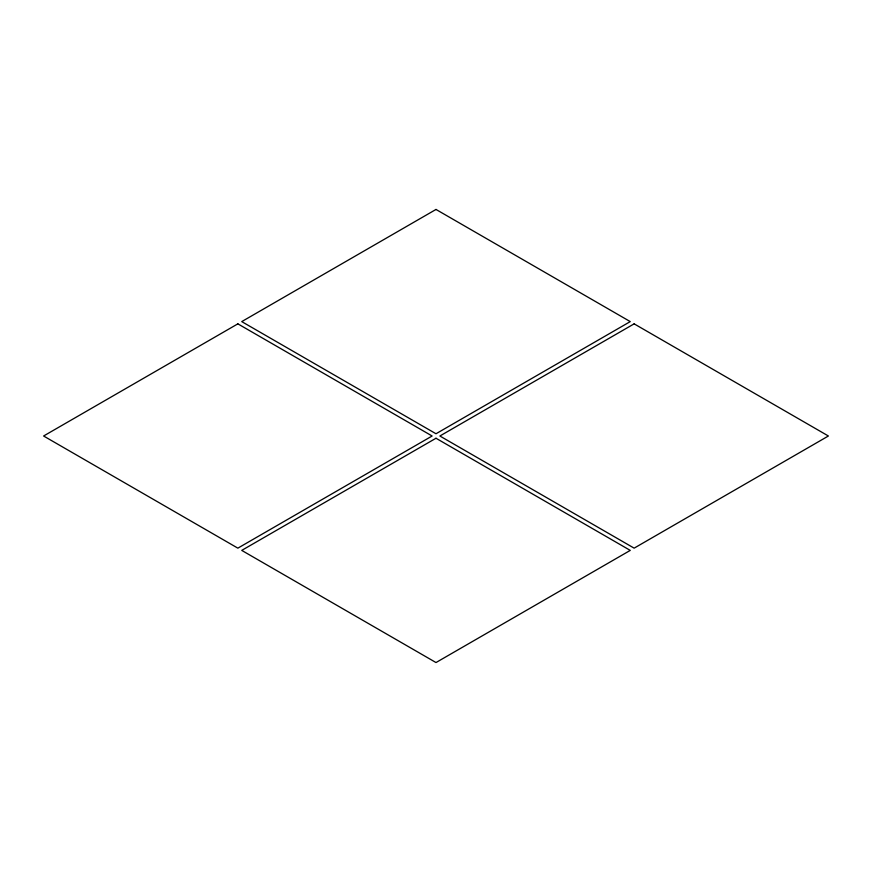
<?xml version="1.0" encoding="UTF-8"?>
<svg xmlns="http://www.w3.org/2000/svg" width="872" height="872" viewBox="0 0 872 872"><rect width="100%" height="100%" fill="white"/><g stroke="black" fill="none" stroke-linecap="round" stroke-linejoin="round"><path stroke-width="1.31" d="M237.86 323.85L43.6 436L237.86 548.15L432.12 436L237.86 323.85M436 209.454L241.74 321.605L436 433.755L630.26 321.605L436 209.454M436 438.245L241.74 550.396L436 662.546L630.26 550.396L436 438.245M634.14 323.85L439.88 436L634.14 548.15L828.4 436L634.14 323.85"/></g></svg>
